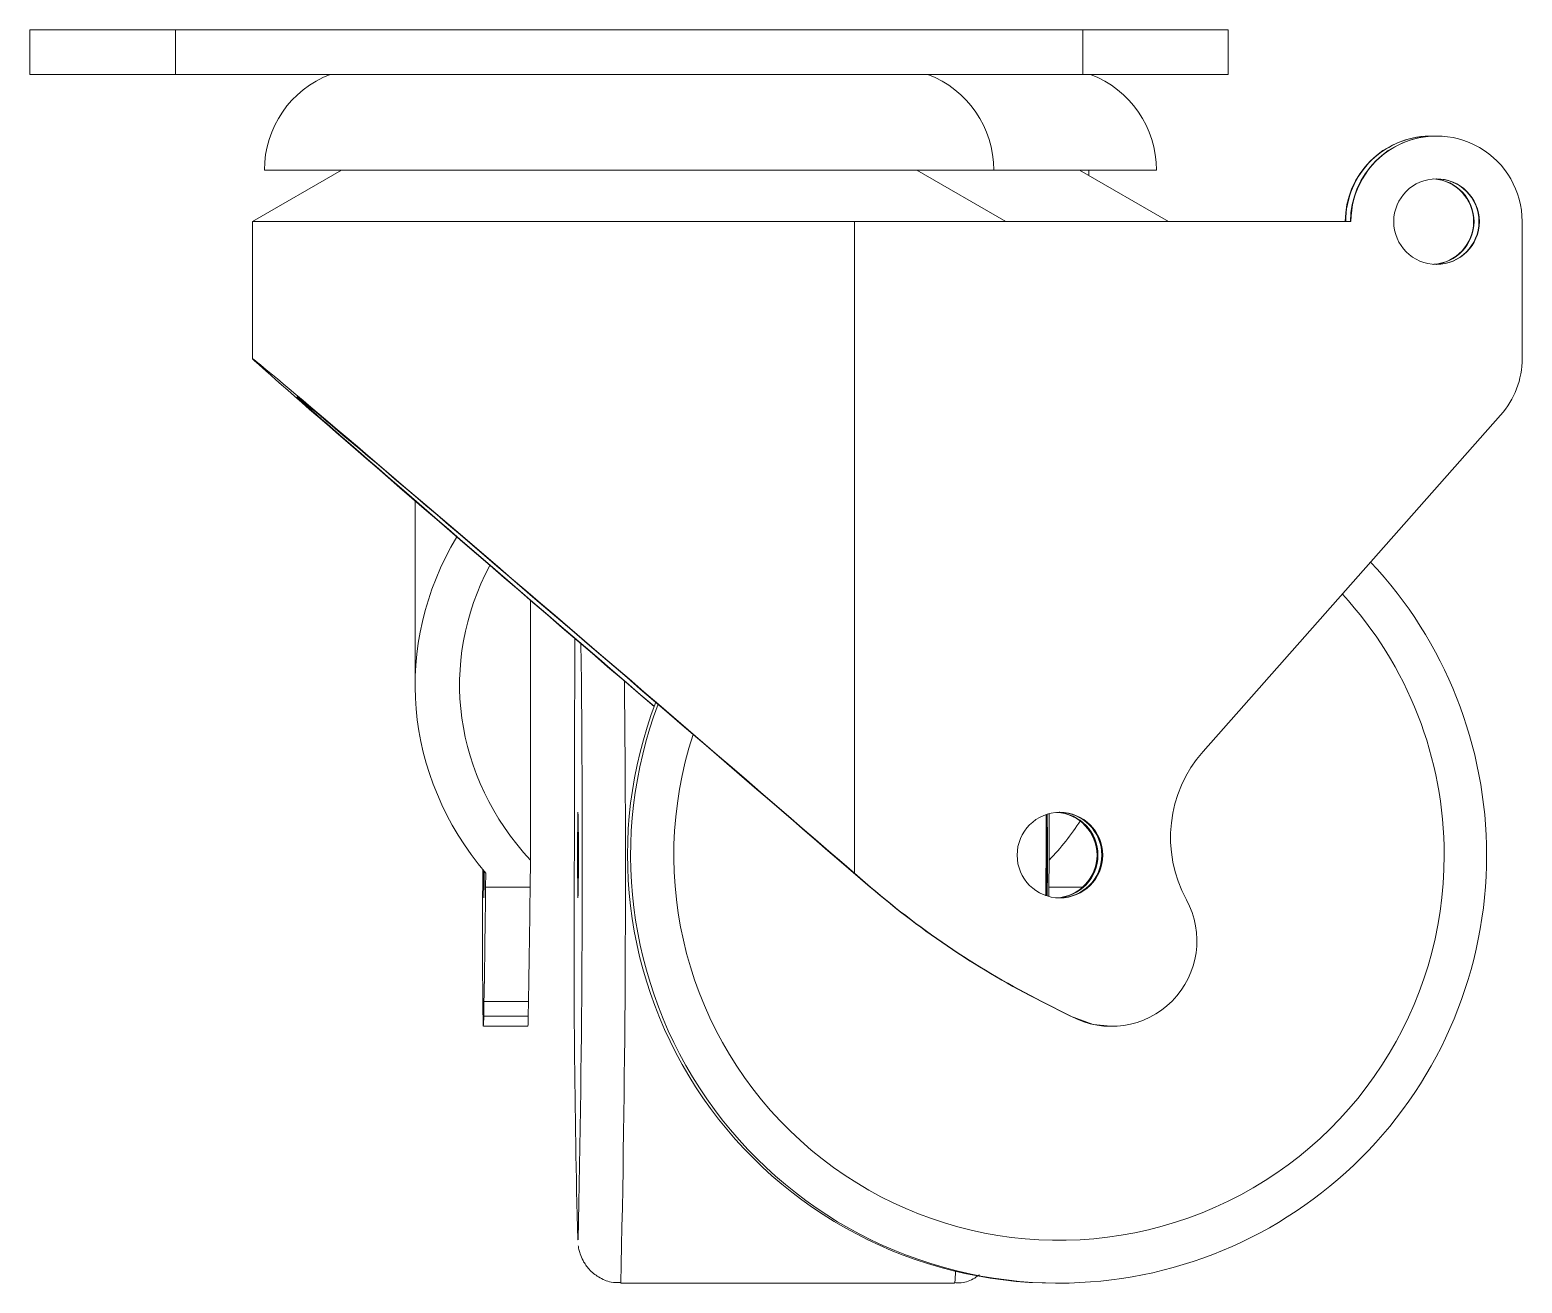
# Model space of a CAD drawing. Header units: millimetres. Extents: x 0 to 1189, y 0 to 841.
# Drawn here: x 316.88 to 334.32, y 488.57 to 503.21 of the extents above; entities that cross this region are included whole.
import ezdxf

# ---------------------------------------------------------------- set-up
doc = ezdxf.new("R2010")
doc.units = ezdxf.units.MM
doc.layers.get('0').update_dxf_attribs({"lineweight": 18})

msp = doc.modelspace()

# ---------------------------------------------------------------- linework, layer by layer
at = {"color": 7, "linetype": 'Continuous', "lineweight": 15}
for p, q in [((316.8824, 502.6861), (316.8824, 503.2061)), ((318.5824, 503.2061), (316.8824, 503.2061)), ((318.5824, 502.6861), (318.5824, 503.2061)), ((329.1824, 503.2061), (318.5824, 503.2061)), ((329.1824, 502.6861), (329.1824, 503.2061)), ((330.8824, 503.2061), (329.1824, 503.2061)), ((330.8824, 502.6861), (330.8824, 503.2061)), ((318.5824, 502.6861), (316.8824, 502.6861)), ((329.1824, 502.6861), (318.5824, 502.6861)), ((330.8824, 502.6861), (329.1824, 502.6861)), ((333.2536, 501.9661), (333.2487, 501.9661)), ((333.3153, 501.9661), (333.3105, 501.9661)), ((320.5217, 501.5661), (319.4824, 500.9661)), ((328.1424, 501.5661), (319.6224, 501.5661)), ((328.2824, 500.9661), (327.2432, 501.5661)), ((330.0424, 501.5661), (328.1424, 501.5661)), ((330.1824, 500.9661), (329.1432, 501.5661)), ((319.4824, 500.9661), (319.4824, 499.3659)), ((326.5152, 500.9661), (319.4824, 500.9661)), ((326.5152, 493.355), (326.5152, 500.9661)), ((332.3154, 500.9661), (326.5152, 500.9661)), ((334.3153, 499.3676), (334.3153, 500.9661)), ((330.5883, 494.7765), (334.0642, 498.705)), ((321.3824, 497.7051), (321.3824, 495.552)), ((322.7298, 493.5061), (322.7298, 496.543)), ((328.7895, 493.5061), (328.7895, 494.05)), ((322.2064, 493.1923), (322.2082, 493.355)), ((322.7264, 493.1923), (322.7298, 493.5061)), ((326.3343, 493.5061), (326.6997, 493.1923)), ((326.5152, 493.355), (326.7046, 493.1923)), ((328.7895, 493.5061), (328.7861, 493.1923)), ((322.2064, 493.1923), (322.7264, 493.1923)), ((326.6997, 493.1923), (326.7046, 493.1923)), ((328.7861, 493.1923), (328.7849, 493.0808)), ((322.1844, 491.6845), (322.1876, 491.8559)), ((322.1876, 491.8559), (322.7076, 491.8559)), ((322.7044, 491.6845), (322.7076, 491.8559)), ((328.7, 491.8559), (328.7049, 491.8559)), ((328.7, 491.8559), (329.0387, 491.6845)), ((328.7049, 491.8559), (329.0435, 491.6845)), ((322.1844, 491.6845), (322.7044, 491.6845)), ((329.0387, 491.6845), (329.0435, 491.6845)), ((322.18, 491.5661), (322.7, 491.5661)), ((329.5106, 491.5661), (329.5155, 491.5661)), ((323.7856, 488.5661), (327.6854, 488.5661)), ((328.8639, 488.5661), (328.9005, 488.5661))]:
    msp.add_line(p, q, dxfattribs=at)
at = {"color": 8, "linetype": 'Continuous', "lineweight": 15}
msp.add_line((328.7861, 493.1923), (329.1809, 493.1923), dxfattribs=at)
at = {"color": 7, "linetype": 'Continuous', "lineweight": 15}
for points in [[(329.2515, 501.5661), (329.2519, 501.5068), (329.2519, 501.5033)], [(323.2809, 493.5661), (323.2813, 493.7575), (323.2823, 493.9197), (323.2838, 494.0281), (323.2856, 494.0661), (323.2874, 494.0281), (323.2889, 493.9197), (323.2899, 493.7575), (323.2903, 493.5661), (323.2899, 493.3748), (323.2889, 493.2126), (323.2874, 493.1042), (323.2856, 493.0661), (323.2838, 493.1042), (323.2823, 493.2126), (323.2813, 493.3748), (323.2809, 493.5661)], [(322.1731, 493.3973), (322.1727, 493.2567), (322.1718, 493.0454)], [(322.19, 493.3768), (322.19, 493.3748), (322.189, 493.2126), (322.1874, 493.1042), (322.1856, 493.0661), (322.1839, 493.1042), (322.1823, 493.2126), (322.1813, 493.3748), (322.1813, 493.3873)], [(322.1718, 493.0454), (322.1708, 492.7796), (322.1707, 492.4966), (322.1712, 492.2193), (322.1725, 491.9698), (322.1744, 491.7683), (322.1767, 491.6311), (322.1793, 491.5691), (322.1819, 491.5874), (322.1844, 491.6845)], [(322.7, 491.5661), (322.7019, 491.5874), (322.7044, 491.6845)], [(329.0387, 491.6845), (329.3053, 491.5874), (329.5106, 491.5661)]]:
    msp.add_lwpolyline(points, dxfattribs=at)
at = {"color": 8, "linetype": 'Continuous', "lineweight": 15}
msp.add_lwpolyline([(323.2825, 489.0779), (323.2829, 489.075), (323.2876, 489.0709)], dxfattribs=at)
at = {"color": 7, "linetype": 'Continuous', "lineweight": 15}
for centre in [(333.3153, 500.9661), (328.9155, 493.5661)]:
    msp.add_circle(centre, 0.5, dxfattribs=at)
for centre, radius, start, end in [((320.8224, 501.5661), 1.2, 111.03947, 180), ((326.9424, 501.5661), 1.2, 360, 68.96053), ((328.8424, 501.5661), 1.2, 0, 68.96053), ((333.2487, 500.9661), 1, 90.00164, 180.00117), ((333.2536, 500.9661), 1, 88.37152, 180.00133), ((333.3105, 500.9661), 1, 90.00164, 180.00117), ((333.3153, 500.9661), 1, 359.99793, 180.00207), ((333.2487, 500.9661), 0.5, 273.82354, 86.17646), ((333.2535, 500.9661), 0.5, 273.54341, 86.45659), ((333.3104, 500.9661), 0.5, 359.99817, 89.99935), ((333.3104, 500.9661), 0.5, 270.00201, 0.00047), ((333.3153, 499.3676), 1, 318.49806, 0.00009), ((328.9002, 493.5661), 5.0001, 359.99981, 43.19329), ((730.0689, 493.6561), 406.8256, 179.656526, 180.01267), ((112.9373, 493.5606), 210.3981, 358.777263, 0.673685), ((328.8641, 493.5661), 5, 159.08061, 269.99818), ((331.7236, 493.7719), 1.5159, 138.4981, 208.63737), ((328.8489, 493.5661), 0.5, 273.2309, 86.7691), ((328.8537, 493.5661), 0.5, 272.95071, 87.04929), ((328.8592, 493.5661), 0.5, 359.99877, 87.36181), ((328.9052, 493.5661), 0.5, 359.99816, 89.99936), ((328.9106, 493.5661), 0.5, 359.99815, 89.99938), ((176.6838, 493.7726), 152.0695, 359.74291, 0.101646), ((349.2481, 493.6637), 20.4877, 178.94046, 180.27301), ((299.4093, 493.5661), 29.3613, 359.06845, 0.93155), ((463.0988, 492.5428), 139.8592, 179.580797, 181.419616), ((349.248, 493.4685), 20.4876, 179.727, 181.05954), ((328.8592, 493.5661), 0.5, 272.63819, 0.00055), ((328.9004, 493.566), 4.9999, 270.00109, 0.00138), ((328.9052, 493.5661), 0.5, 270.002, 0.00048), ((328.9106, 493.5661), 0.5, 270.00198, 0.00049), ((141.5275, 495.0624), 180.6886, 358.983146, 359.406977), ((142.0729, 495.0622), 180.6632, 358.983084, 359.406974), ((333.2145, 500.778), 9.9993, 229.34299, 243.16107), ((333.2194, 500.778), 9.9993, 229.34299, 243.16107), ((329.5155, 492.5661), 1, 241.8389, 28.63953)]:
    msp.add_arc(centre, radius, start, end, dxfattribs=at)
at = {"color": 8, "linetype": 'Continuous', "lineweight": 15}
for centre, radius, start, end in [((328.9049, 493.5661), 4.5001, 359.99988, 42.64715), ((114.0435, 493.3614), 209.7969, 358.690298, 0.610929), ((328.9007, 493.5661), 5, 159.37148, 269.99812), ((328.9052, 493.566), 4.4998, 161.75507, 0.00132), ((326.748, 488.71), 0.9483, 351.27398, 359.65942)]:
    msp.add_arc(centre, radius, start, end, dxfattribs=at)
at = {"color": 7, "linetype": 'Continuous', "lineweight": 15}
for centre, major_axis, ratio, start_param, end_param in [((323.8824, 495.5874), (4.4, -3.7786), 0.0046397, 0.9333439, 4.7828594), ((323.8824, 495.5874), (3.88, -3.332), 0.0046397, 0.8907473, 4.7920911), ((325.7824, 495.5874), (4.3985, 0.135), 0.8585376, 2.6401551, 3.7379189), ((325.7824, 495.5874), (3.8787, 0.119), 0.8585376, 2.6844707, 3.7805156), ((325.7824, 495.5874), (3.8787, 0.119), 0.8585376, 5.5728153, 5.7401358)]:
    msp.add_ellipse(centre, major_axis=major_axis, ratio=ratio, start_param=start_param, end_param=end_param, dxfattribs=at)
for points, knots in [([(323.2888, 489.0022), (323.2902, 488.9912), (323.2924, 488.9728), (323.3091, 488.9074), (323.345, 488.8208), (323.4152, 488.7208), (323.527, 488.6303), (323.6567, 488.5721), (323.7479, 488.5725), (323.7852, 488.5726)], [0, 0, 0, 0, 0.10309077, 0.17242594, 0.25624125, 0.36631131, 0.48781475, 0.62535405, 0.72046202, 0.72046202, 0.72046202, 0.72046202]), ([(327.6841, 488.5727), (327.7037, 488.5709), (327.7782, 488.5641), (327.8826, 488.5978), (327.951, 488.6464), (327.9749, 488.6634)], [0, 0, 0, 0, 0.05928726, 0.22425027, 0.31309374, 0.31309374, 0.31309374, 0.31309374])]:
    msp.add_open_spline(points, degree=3, knots=knots, dxfattribs=at)

doc.saveas('drawing.dxf')
